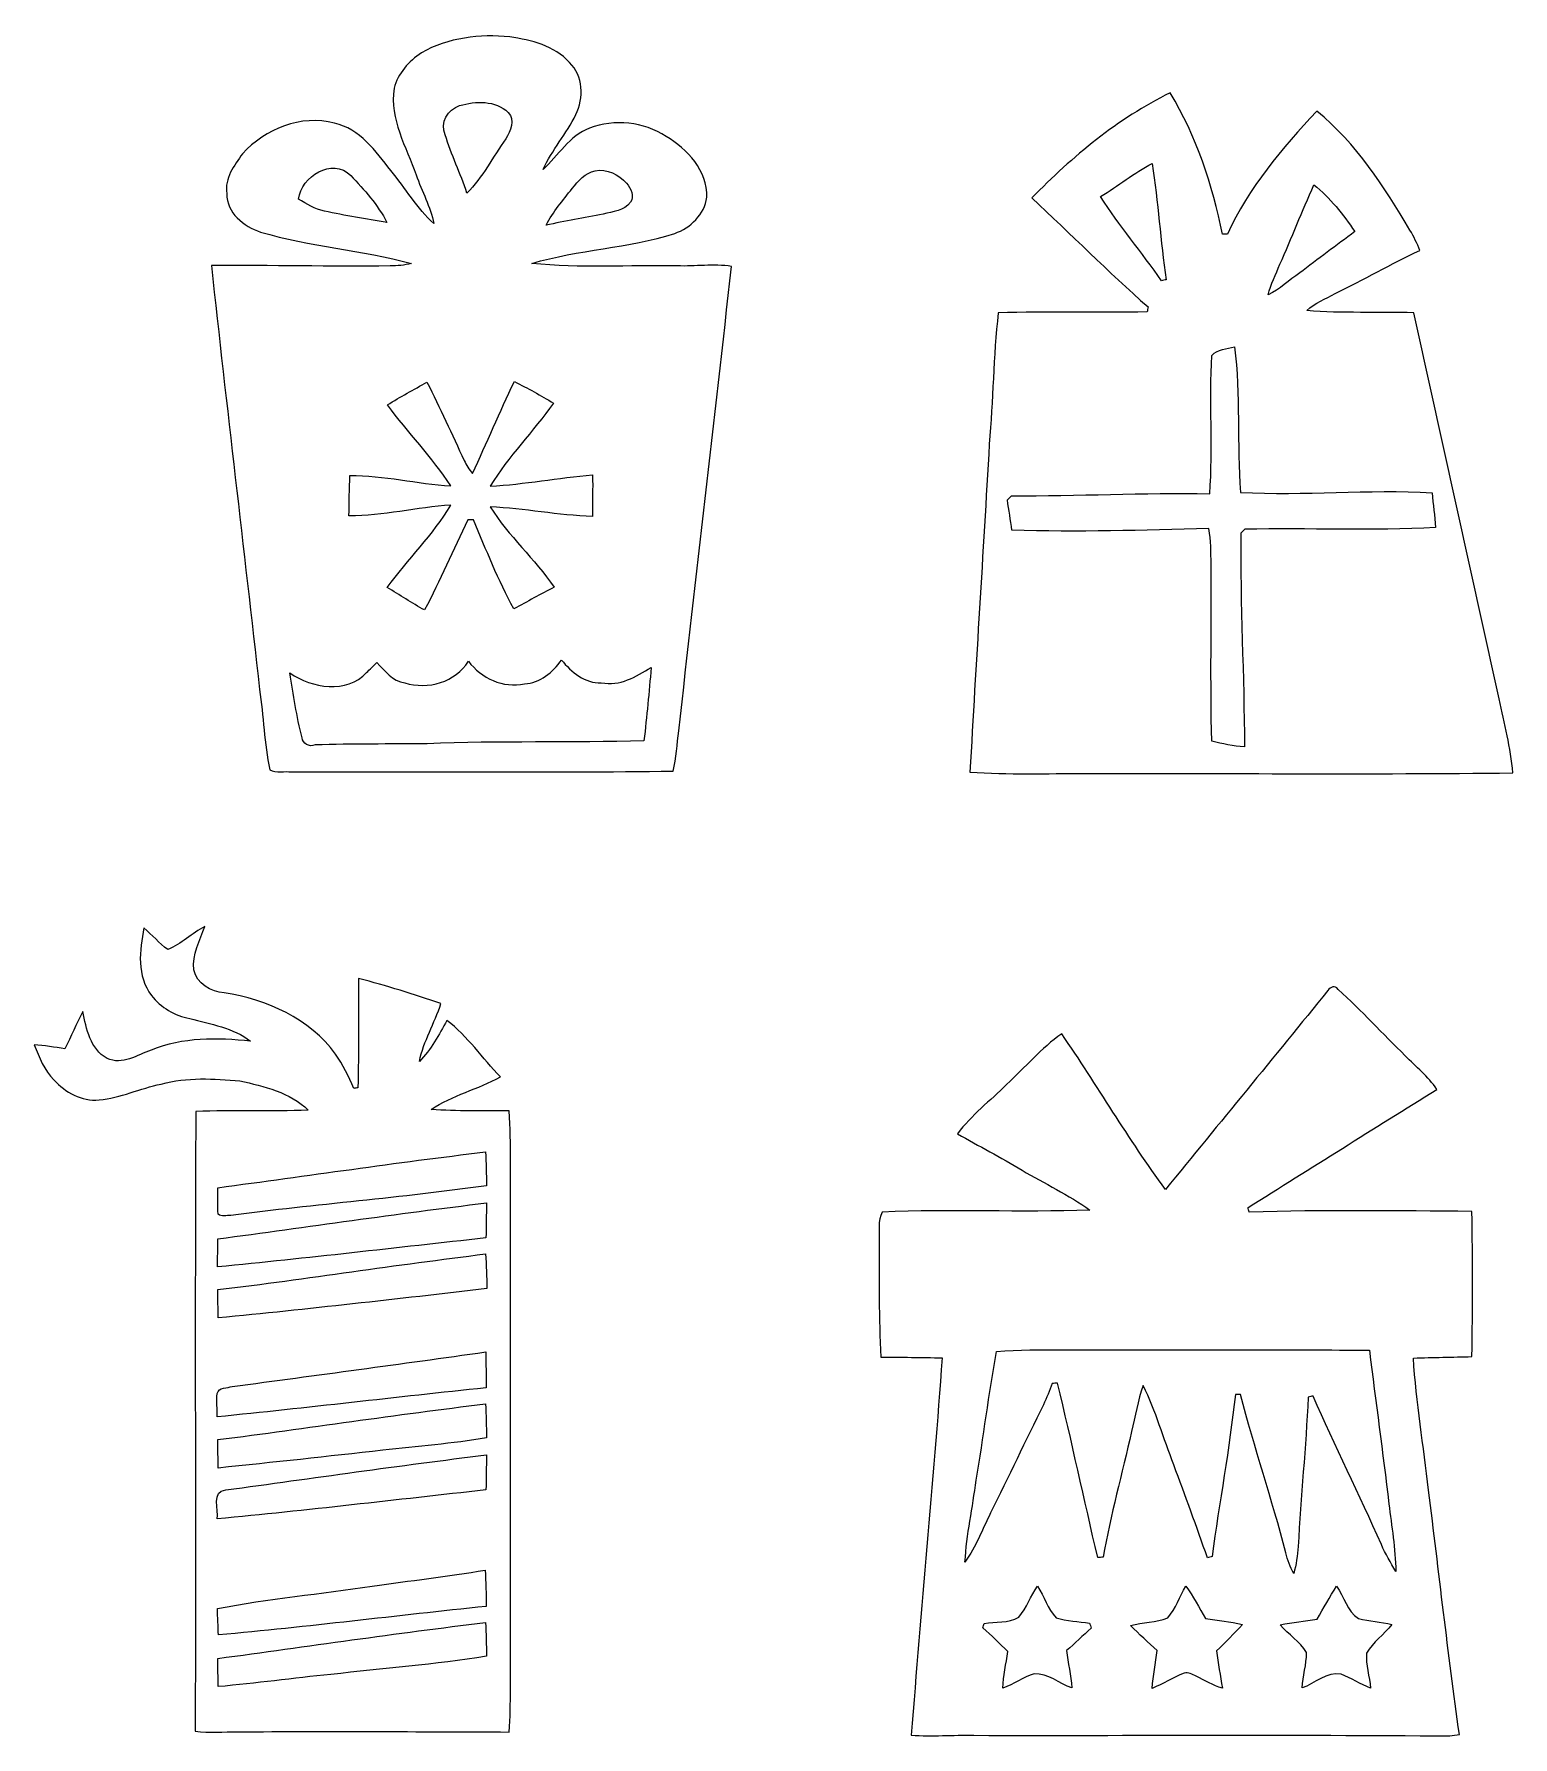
# Model space of a CAD drawing. Header units: centimetres. Extents: x -14.1 to 14.1, y -16.2 to 16.2.
import ezdxf

# ---------------------------------------------------------------- set-up
doc = ezdxf.new("R2010")
doc.units = ezdxf.units.CM
doc.header["$MEASUREMENT"] = 0
doc.layers.add('Layer 1', color=7, linetype='Continuous')

msp = doc.modelspace()

# ---------------------------------------------------------------- linework, layer by layer
at = {"layer": 'Layer 1', "color": 251, "lineweight": 9}
for points, knots in [([(-6.70031, 15.86042), (-6.19514, 16.15252), (-5.58942, 16.21849), (-5.01685, 16.16663), (-5.01685, 16.16663), (-4.60974, 16.09925), (-4.1716, 16.00117), (-3.88584, 15.67732), (-3.88584, 15.67732), (-3.61667, 15.42862), (-3.60927, 15.00034), (-3.76096, 14.68637), (-3.76096, 14.68637), (-3.94123, 14.32089), (-4.21499, 14.0101), (-4.38608, 13.63933), (-4.38608, 13.63933), (-4.09716, 13.9085), (-3.88373, 14.27856), (-3.50167, 14.42849), (-3.50167, 14.42849), (-3.02577, 14.60559), (-2.47015, 14.54808), (-2.04434, 14.2708), (-2.04434, 14.2708), (-1.63935, 14.03338), (-1.25059, 13.61146), (-1.26964, 13.11087), (-1.26964, 13.11087), (-1.30915, 12.78455), (-1.58009, 12.52843), (-1.87995, 12.42224), (-1.87995, 12.42224), (-2.76542, 12.14108), (-3.71263, 12.11815), (-4.59988, 11.85039), (-4.59988, 11.85039), (-3.68088, 11.75549), (-2.75378, 11.82146), (-1.83127, 11.80559), (-1.83127, 11.80559), (-1.48872, 11.78866), (-1.14123, 11.84898), (-0.80045, 11.7943), (-0.80045, 11.7943), (-1.12112, 8.84649), (-1.47461, 5.90185), (-1.80269, 2.95439), (-1.80269, 2.95439), (-1.83303, 2.69757), (-1.85349, 2.43793), (-1.90888, 2.18463), (-1.90888, 2.18463), (-4.32893, 2.15676), (-6.7497, 2.18428), (-9.16976, 2.16982), (-9.16976, 2.16982), (-9.30628, 2.19204), (-9.4608, 2.14512), (-9.58921, 2.20862), (-9.58921, 2.20862), (-9.69399, 2.71345), (-9.70669, 3.23238), (-9.78289, 3.74179), (-9.78289, 3.74179), (-10.08275, 6.43208), (-10.4066, 9.11954), (-10.69905, 11.81017), (-10.69905, 11.81017), (-9.56628, 11.81935), (-8.4321, 11.78866), (-7.29863, 11.80488), (-7.29863, 11.80488), (-7.16104, 11.80277), (-7.02311, 11.81688), (-6.8894, 11.85039), (-6.8894, 11.85039), (-7.83344, 12.11286), (-8.82439, 12.1693), (-9.76419, 12.44941), (-9.76419, 12.44941), (-10.0824, 12.55171), (-10.41153, 12.81912), (-10.40482, 13.18072), (-10.40482, 13.18072), (-10.45245, 13.46964), (-10.26513, 13.72047), (-10.10603, 13.93954), (-10.10603, 13.93954), (-9.67564, 14.40944), (-8.99125, 14.69307), (-8.35731, 14.52092), (-8.35731, 14.52092), (-7.87013, 14.4165), (-7.57485, 13.98364), (-7.2831, 13.61887), (-7.2831, 13.61887), (-7.00547, 13.2862), (-6.78569, 12.90132), (-6.46254, 12.60886), (-6.46254, 12.60886), (-6.52851, 12.93271), (-6.6922, 13.22622), (-6.8005, 13.53702), (-6.8005, 13.53702), (-6.99241, 14.07113), (-7.30533, 14.59606), (-7.22278, 15.18661), (-7.22278, 15.18661), (-7.15011, 15.46813), (-6.93985, 15.70484), (-6.70031, 15.86042), (-6.70031, 15.86042), (-6.70031, 15.86042), (-6.70031, 15.86042), (-6.70031, 15.86042)], [0, 0, 0, 0, 0.03333333, 0.03333333, 0.03333333, 0.03333333, 0.06666667, 0.06666667, 0.06666667, 0.06666667, 0.1, 0.1, 0.1, 0.1, 0.13333333, 0.13333333, 0.13333333, 0.13333333, 0.16666667, 0.16666667, 0.16666667, 0.16666667, 0.2, 0.2, 0.2, 0.2, 0.23333333, 0.23333333, 0.23333333, 0.23333333, 0.26666667, 0.26666667, 0.26666667, 0.26666667, 0.3, 0.3, 0.3, 0.3, 0.33333333, 0.33333333, 0.33333333, 0.33333333, 0.36666667, 0.36666667, 0.36666667, 0.36666667, 0.4, 0.4, 0.4, 0.4, 0.43333333, 0.43333333, 0.43333333, 0.43333333, 0.46666667, 0.46666667, 0.46666667, 0.46666667, 0.5, 0.5, 0.5, 0.5, 0.53333333, 0.53333333, 0.53333333, 0.53333333, 0.56666667, 0.56666667, 0.56666667, 0.56666667, 0.6, 0.6, 0.6, 0.6, 0.63333333, 0.63333333, 0.63333333, 0.63333333, 0.66666667, 0.66666667, 0.66666667, 0.66666667, 0.7, 0.7, 0.7, 0.7, 0.73333333, 0.73333333, 0.73333333, 0.73333333, 0.76666667, 0.76666667, 0.76666667, 0.76666667, 0.8, 0.8, 0.8, 0.8, 0.83333333, 0.83333333, 0.83333333, 0.83333333, 0.86666667, 0.86666667, 0.86666667, 0.86666667, 0.9, 0.9, 0.9, 0.9, 0.93333333, 0.93333333, 0.93333333, 0.93333333, 1, 1, 1, 1]), ([(-5.97359, 14.85606), (-6.19972, 14.78762), (-6.35353, 14.52939), (-6.247, 14.29867), (-6.247, 14.29867), (-6.13552, 13.91979), (-5.9556, 13.56454), (-5.83566, 13.18777), (-5.83566, 13.18777), (-5.53474, 13.48975), (-5.34106, 13.87957), (-5.09587, 14.22529), (-5.09587, 14.22529), (-5.00274, 14.36499), (-4.91349, 14.58548), (-5.04789, 14.72588), (-5.04789, 14.72588), (-5.29591, 14.95907), (-5.66809, 14.94707), (-5.97359, 14.85606), (-5.97359, 14.85606), (-5.97359, 14.85606), (-5.97359, 14.85606), (-5.97359, 14.85606)], [0, 0, 0, 0, 0.14285714, 0.14285714, 0.14285714, 0.14285714, 0.28571429, 0.28571429, 0.28571429, 0.28571429, 0.42857143, 0.42857143, 0.42857143, 0.42857143, 0.57142857, 0.57142857, 0.57142857, 0.57142857, 0.71428571, 0.71428571, 0.71428571, 0.71428571, 1, 1, 1, 1]), ([(4.91667, 13.09958), (5.69137, 13.88733), (6.55109, 14.61229), (7.55051, 15.09842), (7.55051, 15.09842), (8.04932, 14.27539), (8.35625, 13.34582), (8.54675, 12.40602), (8.54675, 12.40602), (8.57003, 12.40637), (8.61731, 12.40637), (8.64058, 12.40672), (8.64058, 12.40672), (9.0424, 13.29325), (9.67881, 14.04679), (10.33992, 14.75128), (10.33992, 14.75128), (11.08922, 14.13569), (11.62756, 13.3123), (12.11404, 12.48398), (12.11404, 12.48398), (12.18636, 12.36157), (12.25198, 12.23457), (12.2996, 12.10051), (12.2996, 12.10051), (11.75668, 11.83981), (11.23068, 11.54489), (10.69129, 11.27713), (10.69129, 11.27713), (10.50573, 11.17906), (10.30711, 11.09615), (10.14977, 10.95363), (10.14977, 10.95363), (10.82852, 10.89824), (11.51008, 10.93388), (12.19024, 10.91236), (12.19024, 10.91236), (12.7307, 8.46195), (13.26551, 6.01051), (13.80984, 3.56117), (13.80984, 3.56117), (13.91003, 3.09374), (14.03103, 2.62878), (14.07372, 2.15112), (14.07372, 2.15112), (11.35945, 2.12078), (8.64447, 2.14653), (5.92985, 2.13842), (5.92985, 2.13842), (5.1996, 2.1423), (4.46829, 2.11866), (3.7391, 2.16453), (3.7391, 2.16453), (3.85481, 4.24768), (3.98851, 6.32977), (4.10669, 8.41291), (4.10669, 8.41291), (4.17971, 9.24442), (4.18289, 10.08121), (4.27849, 10.91094), (4.27849, 10.91094), (5.22288, 10.93952), (6.16797, 10.90671), (7.11236, 10.93035), (7.11236, 10.93035), (7.11659, 10.95328), (7.12506, 10.99949), (7.12929, 11.02242), (7.12929, 11.02242), (6.37152, 11.69341), (5.65574, 12.40919), (4.91667, 13.09958), (4.91667, 13.09958), (4.91667, 13.09958), (4.91667, 13.09958), (4.91667, 13.09958)], [0, 0, 0, 0, 0.05, 0.05, 0.05, 0.05, 0.1, 0.1, 0.1, 0.1, 0.15, 0.15, 0.15, 0.15, 0.2, 0.2, 0.2, 0.2, 0.25, 0.25, 0.25, 0.25, 0.3, 0.3, 0.3, 0.3, 0.35, 0.35, 0.35, 0.35, 0.4, 0.4, 0.4, 0.4, 0.45, 0.45, 0.45, 0.45, 0.5, 0.5, 0.5, 0.5, 0.55, 0.55, 0.55, 0.55, 0.6, 0.6, 0.6, 0.6, 0.65, 0.65, 0.65, 0.65, 0.7, 0.7, 0.7, 0.7, 0.75, 0.75, 0.75, 0.75, 0.8, 0.8, 0.8, 0.8, 0.85, 0.85, 0.85, 0.85, 0.9, 0.9, 0.9, 0.9, 1, 1, 1, 1]), ([(-9.03923, 13.07524), (-8.88436, 12.98246), (-8.72843, 12.88121), (-8.54781, 12.84699), (-8.54781, 12.84699), (-8.1527, 12.76585), (-7.75583, 12.69177), (-7.35648, 12.63285), (-7.35648, 12.63285), (-7.53181, 12.96658), (-7.79181, 13.25304), (-8.0451, 13.52856), (-8.0451, 13.52856), (-8.39894, 13.86687), (-8.9902, 13.51691), (-9.03923, 13.07524), (-9.03923, 13.07524), (-9.03923, 13.07524), (-9.03923, 13.07524), (-9.03923, 13.07524)], [0, 0, 0, 0, 0.16666667, 0.16666667, 0.16666667, 0.16666667, 0.33333333, 0.33333333, 0.33333333, 0.33333333, 0.5, 0.5, 0.5, 0.5, 0.66666667, 0.66666667, 0.66666667, 0.66666667, 1, 1, 1, 1]), ([(-3.39513, 13.61499), (-3.58563, 13.57759), (-3.71827, 13.42131), (-3.83363, 13.27738), (-3.83363, 13.27738), (-4.00685, 13.05195), (-4.19594, 12.83499), (-4.32893, 12.58205), (-4.32893, 12.58205), (-3.96663, 12.65084), (-3.60539, 12.72669), (-3.24167, 12.79054), (-3.24167, 12.79054), (-3.06634, 12.84134), (-2.83421, 12.8424), (-2.72379, 13.01491), (-2.72379, 13.01491), (-2.63772, 13.13239), (-2.71815, 13.28196), (-2.79576, 13.38039), (-2.79576, 13.38039), (-2.94851, 13.53879), (-3.16688, 13.66367), (-3.39513, 13.61499), (-3.39513, 13.61499), (-3.39513, 13.61499), (-3.39513, 13.61499), (-3.39513, 13.61499)], [0, 0, 0, 0, 0.125, 0.125, 0.125, 0.125, 0.25, 0.25, 0.25, 0.25, 0.375, 0.375, 0.375, 0.375, 0.5, 0.5, 0.5, 0.5, 0.625, 0.625, 0.625, 0.625, 0.75, 0.75, 0.75, 0.75, 1, 1, 1, 1]), ([(6.22512, 13.12462), (6.57684, 12.56618), (7.01393, 12.067), (7.38364, 11.52054), (7.38364, 11.52054), (7.40551, 11.52619), (7.44961, 11.53712), (7.47148, 11.54242), (7.47148, 11.54242), (7.3713, 12.27831), (7.31697, 13.0195), (7.20866, 13.75433), (7.20866, 13.75433), (6.86153, 13.57653), (6.55638, 13.32818), (6.22512, 13.12462), (6.22512, 13.12462), (6.22512, 13.12462), (6.22512, 13.12462), (6.22512, 13.12462)], [0, 0, 0, 0, 0.16666667, 0.16666667, 0.16666667, 0.16666667, 0.33333333, 0.33333333, 0.33333333, 0.33333333, 0.5, 0.5, 0.5, 0.5, 0.66666667, 0.66666667, 0.66666667, 0.66666667, 1, 1, 1, 1]), ([(10.28489, 13.34758), (10.06158, 12.84664), (9.86226, 12.33546), (9.63966, 11.83452), (9.63966, 11.83452), (9.55711, 11.64366), (9.46821, 11.45422), (9.41423, 11.25279), (9.41423, 11.25279), (9.63612, 11.35791), (9.81393, 11.53254), (10.01536, 11.66977), (10.01536, 11.66977), (10.36179, 11.93647), (10.71351, 12.19576), (11.06417, 12.45646), (11.06417, 12.45646), (10.84369, 12.78455), (10.59533, 13.10028), (10.28489, 13.34758), (10.28489, 13.34758), (10.28489, 13.34758), (10.28489, 13.34758), (10.28489, 13.34758)], [0, 0, 0, 0, 0.14285714, 0.14285714, 0.14285714, 0.14285714, 0.28571429, 0.28571429, 0.28571429, 0.28571429, 0.42857143, 0.42857143, 0.42857143, 0.42857143, 0.57142857, 0.57142857, 0.57142857, 0.57142857, 0.71428571, 0.71428571, 0.71428571, 0.71428571, 1, 1, 1, 1]), ([(8.34143, 10.10097), (8.29099, 9.22502), (8.3693, 8.34272), (8.30263, 7.46572), (8.30263, 7.46572), (7.04356, 7.48724), (5.78626, 7.42515), (4.52755, 7.42479), (4.52755, 7.42479), (4.5018, 7.4001), (4.47605, 7.37505), (4.451, 7.34965), (4.451, 7.34965), (4.48169, 7.15739), (4.50956, 6.96442), (4.53743, 6.77145), (4.53743, 6.77145), (5.78732, 6.73264), (7.03721, 6.77427), (8.28674, 6.80214), (8.28674, 6.80214), (8.32591, 6.57883), (8.32414, 6.35094), (8.33155, 6.12446), (8.33155, 6.12446), (8.33473, 5.00086), (8.31391, 3.87691), (8.34037, 2.75331), (8.34037, 2.75331), (8.54605, 2.70851), (8.75277, 2.663), (8.96303, 2.64642), (8.96303, 2.64642), (8.96126, 4.0032), (8.87871, 5.35858), (8.89706, 6.71501), (8.89706, 6.71501), (8.9214, 6.74041), (8.94574, 6.76581), (8.97079, 6.79121), (8.97079, 6.79121), (10.18117, 6.81414), (11.39296, 6.76016), (12.60228, 6.82225), (12.60228, 6.82225), (12.58253, 7.04274), (12.55889, 7.26287), (12.53385, 7.483), (12.53385, 7.483), (11.31888, 7.56132), (10.10215, 7.42374), (8.88823, 7.49288), (8.88823, 7.49288), (8.81768, 8.41575), (8.89388, 9.34673), (8.77218, 10.26677), (8.77218, 10.26677), (8.62754, 10.21879), (8.44867, 10.22126), (8.34143, 10.10097)], [0, 0, 0, 0, 0.0625, 0.0625, 0.0625, 0.0625, 0.125, 0.125, 0.125, 0.125, 0.1875, 0.1875, 0.1875, 0.1875, 0.25, 0.25, 0.25, 0.25, 0.3125, 0.3125, 0.3125, 0.3125, 0.375, 0.375, 0.375, 0.375, 0.4375, 0.4375, 0.4375, 0.4375, 0.5, 0.5, 0.5, 0.5, 0.5625, 0.5625, 0.5625, 0.5625, 0.625, 0.625, 0.625, 0.625, 0.6875, 0.6875, 0.6875, 0.6875, 0.75, 0.75, 0.75, 0.75, 0.8125, 0.8125, 0.8125, 0.8125, 0.875, 0.875, 0.875, 0.875, 1, 1, 1, 1]), ([(-7.34801, 9.15834), (-6.95573, 8.63659), (-6.5017, 8.16104), (-6.14151, 7.61635), (-6.14151, 7.61635), (-6.78463, 7.65692), (-7.41716, 7.81779), (-8.06345, 7.81214), (-8.06345, 7.81214), (-8.07121, 7.55744), (-8.07684, 7.30273), (-8.08038, 7.04767), (-8.08038, 7.04767), (-7.42951, 7.04521), (-6.78816, 7.20501), (-6.1394, 7.25123), (-6.1394, 7.25123), (-6.47983, 6.68361), (-6.96137, 6.21582), (-7.35013, 5.68172), (-7.35013, 5.68172), (-7.11201, 5.54131), (-6.88517, 5.38186), (-6.63999, 5.2538), (-6.63999, 5.2538), (-6.34577, 5.81578), (-6.09107, 6.39786), (-5.81731, 6.97006), (-5.81731, 6.97006), (-5.7905, 6.97042), (-5.73653, 6.97112), (-5.70971, 6.97147), (-5.70971, 6.97147), (-5.46912, 6.39927), (-5.24192, 5.81719), (-4.94171, 5.2732), (-4.94171, 5.2732), (-4.68772, 5.41431), (-4.43265, 5.55401), (-4.17336, 5.68525), (-4.17336, 5.68525), (-4.54414, 6.22323), (-5.04084, 6.66456), (-5.39257, 7.2156), (-5.39257, 7.2156), (-4.74027, 7.18949), (-4.09786, 7.05191), (-3.44452, 7.03639), (-3.44452, 7.03639), (-3.44593, 7.29885), (-3.43817, 7.56132), (-3.44381, 7.82379), (-3.44381, 7.82379), (-4.0954, 7.77334), (-4.73886, 7.64387), (-5.39257, 7.61212), (-5.39257, 7.61212), (-5.04295, 8.1748), (-4.57305, 8.65281), (-4.18782, 9.19115), (-4.18782, 9.19115), (-4.42947, 9.33932), (-4.67783, 9.47584), (-4.93183, 9.60107), (-4.93183, 9.60107), (-5.21194, 9.02463), (-5.45642, 8.43162), (-5.73159, 7.85307), (-5.73159, 7.85307), (-5.79332, 7.92856), (-5.84836, 8.00934), (-5.88681, 8.09895), (-5.88681, 8.09895), (-6.12, 8.59813), (-6.34401, 9.1019), (-6.59554, 9.59225), (-6.59554, 9.59225), (-6.84707, 9.44903), (-7.10248, 9.3118), (-7.34801, 9.15834), (-7.34801, 9.15834), (-7.34801, 9.15834), (-7.34801, 9.15834), (-7.34801, 9.15834)], [0, 0, 0, 0, 0.04545455, 0.04545455, 0.04545455, 0.04545455, 0.09090909, 0.09090909, 0.09090909, 0.09090909, 0.13636364, 0.13636364, 0.13636364, 0.13636364, 0.18181818, 0.18181818, 0.18181818, 0.18181818, 0.22727273, 0.22727273, 0.22727273, 0.22727273, 0.27272727, 0.27272727, 0.27272727, 0.27272727, 0.31818182, 0.31818182, 0.31818182, 0.31818182, 0.36363636, 0.36363636, 0.36363636, 0.36363636, 0.40909091, 0.40909091, 0.40909091, 0.40909091, 0.45454545, 0.45454545, 0.45454545, 0.45454545, 0.5, 0.5, 0.5, 0.5, 0.54545455, 0.54545455, 0.54545455, 0.54545455, 0.59090909, 0.59090909, 0.59090909, 0.59090909, 0.63636364, 0.63636364, 0.63636364, 0.63636364, 0.68181818, 0.68181818, 0.68181818, 0.68181818, 0.72727273, 0.72727273, 0.72727273, 0.72727273, 0.77272727, 0.77272727, 0.77272727, 0.77272727, 0.81818182, 0.81818182, 0.81818182, 0.81818182, 0.86363636, 0.86363636, 0.86363636, 0.86363636, 0.90909091, 0.90909091, 0.90909091, 0.90909091, 1, 1, 1, 1]), ([(-7.01852, 3.86597), (-7.25382, 3.89596), (-7.39317, 4.09845), (-7.54804, 4.25262), (-7.54804, 4.25262), (-7.59672, 4.20499), (-7.69444, 4.11045), (-7.74348, 4.06318), (-7.74348, 4.06318), (-8.1266, 3.65289), (-8.77994, 3.76578), (-9.2061, 4.054), (-9.2061, 4.054), (-9.14401, 3.6409), (-9.07557, 3.22744), (-8.97326, 2.8221), (-8.97326, 2.8221), (-8.95315, 2.71521), (-8.84309, 2.63231), (-8.72632, 2.68558), (-8.72632, 2.68558), (-8.01547, 2.70816), (-7.30462, 2.69863), (-6.59342, 2.70569), (-6.59342, 2.70569), (-5.21829, 2.76601), (-3.84069, 2.71874), (-2.46485, 2.7646), (-2.46485, 2.7646), (-2.413, 3.2285), (-2.36678, 3.69276), (-2.32939, 4.15807), (-2.32939, 4.15807), (-2.61584, 3.98415), (-2.92311, 3.79647), (-3.27695, 3.86809), (-3.27695, 3.86809), (-3.59304, 3.85151), (-3.84598, 4.07411), (-4.03649, 4.3013), (-4.03649, 4.3013), (-4.19594, 4.06353), (-4.445, 3.8695), (-4.73781, 3.84551), (-4.73781, 3.84551), (-5.14526, 3.7619), (-5.56225, 3.9517), (-5.80532, 4.27802), (-5.80532, 4.27802), (-6.05438, 3.87726), (-6.57367, 3.73156), (-7.01852, 3.86597)], [0, 0, 0, 0, 0.07142857, 0.07142857, 0.07142857, 0.07142857, 0.14285714, 0.14285714, 0.14285714, 0.14285714, 0.21428571, 0.21428571, 0.21428571, 0.21428571, 0.28571429, 0.28571429, 0.28571429, 0.28571429, 0.35714286, 0.35714286, 0.35714286, 0.35714286, 0.42857143, 0.42857143, 0.42857143, 0.42857143, 0.5, 0.5, 0.5, 0.5, 0.57142857, 0.57142857, 0.57142857, 0.57142857, 0.64285714, 0.64285714, 0.64285714, 0.64285714, 0.71428571, 0.71428571, 0.71428571, 0.71428571, 0.78571429, 0.78571429, 0.78571429, 0.78571429, 0.85714286, 0.85714286, 0.85714286, 0.85714286, 1, 1, 1, 1]), ([(-11.52878, -1.21085), (-11.27231, -1.10431), (-11.067, -0.90358), (-10.82499, -0.76988), (-10.82499, -0.76988), (-10.91813, -1.0387), (-11.06241, -1.30328), (-11.03525, -1.5975), (-11.03525, -1.5975), (-10.97386, -1.86208), (-10.70681, -2.01272), (-10.45245, -2.03565), (-10.45245, -2.03565), (-9.64566, -2.16406), (-8.82686, -2.52389), (-8.33509, -3.20123), (-8.33509, -3.20123), (-8.19644, -3.40513), (-8.08109, -3.62526), (-7.99007, -3.85492), (-7.99007, -3.85492), (-7.97067, -3.8521), (-7.93116, -3.84646), (-7.9114, -3.84328), (-7.9114, -3.84328), (-7.89023, -3.15043), (-7.90223, -2.45722), (-7.89694, -1.76401), (-7.89694, -1.76401), (-7.36742, -1.89806), (-6.84636, -2.06316), (-6.32955, -2.23991), (-6.32955, -2.23991), (-6.4509, -2.61279), (-6.66045, -2.95428), (-6.73947, -3.34128), (-6.73947, -3.34128), (-6.51405, -3.11903), (-6.36659, -2.83539), (-6.2163, -2.56058), (-6.2163, -2.56058), (-5.82366, -2.86291), (-5.53897, -3.28025), (-5.19748, -3.6362), (-5.19748, -3.6362), (-5.62399, -3.8715), (-6.11223, -3.97981), (-6.51546, -4.2578), (-6.51546, -4.2578), (-6.02192, -4.28849), (-5.52733, -4.28391), (-5.03309, -4.28391), (-5.03309, -4.28391), (-5.01226, -4.60034), (-5.0045, -4.91749), (-5.0045, -5.23499), (-5.0045, -5.23499), (-5.00768, -8.58639), (-5.00662, -11.93778), (-5.00521, -15.28917), (-5.00521, -15.28917), (-5.00697, -15.56186), (-5.0112, -15.83562), (-5.03202, -16.10832), (-5.03202, -16.10832), (-6.75147, -16.10161), (-8.47232, -16.09385), (-10.19211, -16.10443), (-10.19211, -16.10443), (-10.46304, -16.09667), (-10.7375, -16.1376), (-11.00632, -16.08927), (-11.00632, -16.08927), (-10.99468, -12.15756), (-11.01585, -8.22549), (-10.99574, -4.29378), (-10.99574, -4.29378), (-10.28242, -4.26803), (-9.56839, -4.30048), (-8.85543, -4.26838), (-8.85543, -4.26838), (-9.20186, -3.93183), (-9.69751, -3.81259), (-10.15471, -3.7124), (-10.15471, -3.7124), (-10.65248, -3.66513), (-11.16472, -3.64114), (-11.65296, -3.77202), (-11.65296, -3.77202), (-12.05336, -3.84998), (-12.42731, -4.04189), (-12.83759, -4.07118), (-12.83759, -4.07118), (-13.16673, -4.1121), (-13.47929, -3.92618), (-13.69519, -3.69335), (-13.69519, -3.69335), (-13.88569, -3.51308), (-13.97177, -3.25943), (-14.07372, -3.02554), (-14.07372, -3.02554), (-13.87687, -3.03824), (-13.68249, -3.07034), (-13.48776, -3.10033), (-13.48776, -3.10033), (-13.36817, -2.8675), (-13.27151, -2.62373), (-13.14662, -2.39372), (-13.14662, -2.39372), (-13.07713, -2.71651), (-13.0041, -3.1088), (-12.68554, -3.28378), (-12.68554, -3.28378), (-12.3938, -3.41748), (-12.11016, -3.21957), (-11.84346, -3.12608), (-11.84346, -3.12608), (-11.24409, -2.87949), (-10.58475, -2.88972), (-9.95151, -2.95746), (-9.95151, -2.95746), (-10.28277, -2.69887), (-10.71493, -2.63043), (-11.11039, -2.52178), (-11.11039, -2.52178), (-11.3979, -2.47521), (-11.66037, -2.31364), (-11.83923, -2.08504), (-11.83923, -2.08504), (-12.12004, -1.71991), (-12.0703, -1.22461), (-11.9821, -0.80057), (-11.9821, -0.80057), (-11.82759, -0.93322), (-11.69177, -1.08809), (-11.52878, -1.21085), (-11.52878, -1.21085), (-11.52878, -1.21085), (-11.52878, -1.21085), (-11.52878, -1.21085)], [0, 0, 0, 0, 0.02777778, 0.02777778, 0.02777778, 0.02777778, 0.05555556, 0.05555556, 0.05555556, 0.05555556, 0.08333333, 0.08333333, 0.08333333, 0.08333333, 0.11111111, 0.11111111, 0.11111111, 0.11111111, 0.13888889, 0.13888889, 0.13888889, 0.13888889, 0.16666667, 0.16666667, 0.16666667, 0.16666667, 0.19444444, 0.19444444, 0.19444444, 0.19444444, 0.22222222, 0.22222222, 0.22222222, 0.22222222, 0.25, 0.25, 0.25, 0.25, 0.27777778, 0.27777778, 0.27777778, 0.27777778, 0.30555556, 0.30555556, 0.30555556, 0.30555556, 0.33333333, 0.33333333, 0.33333333, 0.33333333, 0.36111111, 0.36111111, 0.36111111, 0.36111111, 0.38888889, 0.38888889, 0.38888889, 0.38888889, 0.41666667, 0.41666667, 0.41666667, 0.41666667, 0.44444444, 0.44444444, 0.44444444, 0.44444444, 0.47222222, 0.47222222, 0.47222222, 0.47222222, 0.5, 0.5, 0.5, 0.5, 0.52777778, 0.52777778, 0.52777778, 0.52777778, 0.55555556, 0.55555556, 0.55555556, 0.55555556, 0.58333333, 0.58333333, 0.58333333, 0.58333333, 0.61111111, 0.61111111, 0.61111111, 0.61111111, 0.63888889, 0.63888889, 0.63888889, 0.63888889, 0.66666667, 0.66666667, 0.66666667, 0.66666667, 0.69444444, 0.69444444, 0.69444444, 0.69444444, 0.72222222, 0.72222222, 0.72222222, 0.72222222, 0.75, 0.75, 0.75, 0.75, 0.77777778, 0.77777778, 0.77777778, 0.77777778, 0.80555556, 0.80555556, 0.80555556, 0.80555556, 0.83333333, 0.83333333, 0.83333333, 0.83333333, 0.86111111, 0.86111111, 0.86111111, 0.86111111, 0.88888889, 0.88888889, 0.88888889, 0.88888889, 0.91666667, 0.91666667, 0.91666667, 0.91666667, 0.94444444, 0.94444444, 0.94444444, 0.94444444, 1, 1, 1, 1]), ([(10.553, -1.99014), (10.59674, -1.92417), (10.69164, -1.88184), (10.74773, -1.96968), (10.74773, -1.96968), (11.19188, -2.37079), (11.59193, -2.81881), (12.02479, -3.23227), (12.02479, -3.23227), (12.22411, -3.44499), (12.4647, -3.62526), (12.62416, -3.87327), (12.62416, -3.87327), (11.42401, -4.61798), (10.23161, -5.37469), (9.03217, -6.12047), (9.03217, -6.12047), (9.03746, -6.1427), (9.0484, -6.18679), (9.05368, -6.20867), (9.05368, -6.20867), (10.46551, -6.16845), (11.87909, -6.1875), (13.29161, -6.19597), (13.29161, -6.19597), (13.31101, -7.11742), (13.30784, -8.03958), (13.29443, -8.96139), (13.29443, -8.96139), (12.92296, -8.97233), (12.55184, -8.97621), (12.18071, -8.98785), (12.18071, -8.98785), (12.22763, -9.83099), (12.37368, -10.6646), (12.46823, -11.50315), (12.46823, -11.50315), (12.66296, -13.05361), (12.83618, -14.6076), (13.05455, -16.15488), (13.05455, -16.15488), (12.99457, -16.16547), (12.9346, -16.17711), (12.87463, -16.18275), (12.87463, -16.18275), (9.8545, -16.1577), (6.83366, -16.17675), (3.81318, -16.17145), (3.81318, -16.17145), (3.4163, -16.15947), (3.01872, -16.20214), (2.62326, -16.16652), (2.62326, -16.16652), (2.80494, -13.77222), (3.03636, -11.38145), (3.21028, -8.98679), (3.21028, -8.98679), (2.82011, -8.9748), (2.43029, -8.97338), (2.04082, -8.97197), (2.04082, -8.97197), (2.00343, -8.23255), (2.01436, -7.49172), (2.00907, -6.75159), (2.00907, -6.75159), (2.02601, -6.57238), (1.9745, -6.37235), (2.0701, -6.20902), (2.0701, -6.20902), (3.38526, -6.14481), (4.70465, -6.2256), (6.02121, -6.17021), (6.02121, -6.17021), (5.61481, -5.87776), (5.15797, -5.66892), (4.7304, -5.41139), (4.7304, -5.41139), (4.32682, -5.16867), (3.90984, -4.94889), (3.49921, -4.71852), (3.49921, -4.71852), (3.76732, -4.36363), (4.12503, -4.09128), (4.4376, -3.77802), (4.4376, -3.77802), (4.78261, -3.45276), (5.09905, -3.09186), (5.48499, -2.81282), (5.48499, -2.81282), (6.1595, -3.79072), (6.75429, -4.8233), (7.4609, -5.77828), (7.4609, -5.77828), (8.49242, -4.51638), (9.52677, -3.25626), (10.553, -1.99014), (10.553, -1.99014), (10.553, -1.99014), (10.553, -1.99014), (10.553, -1.99014)], [0, 0, 0, 0, 0.03846154, 0.03846154, 0.03846154, 0.03846154, 0.07692308, 0.07692308, 0.07692308, 0.07692308, 0.11538462, 0.11538462, 0.11538462, 0.11538462, 0.15384615, 0.15384615, 0.15384615, 0.15384615, 0.19230769, 0.19230769, 0.19230769, 0.19230769, 0.23076923, 0.23076923, 0.23076923, 0.23076923, 0.26923077, 0.26923077, 0.26923077, 0.26923077, 0.30769231, 0.30769231, 0.30769231, 0.30769231, 0.34615385, 0.34615385, 0.34615385, 0.34615385, 0.38461538, 0.38461538, 0.38461538, 0.38461538, 0.42307692, 0.42307692, 0.42307692, 0.42307692, 0.46153846, 0.46153846, 0.46153846, 0.46153846, 0.5, 0.5, 0.5, 0.5, 0.53846154, 0.53846154, 0.53846154, 0.53846154, 0.57692308, 0.57692308, 0.57692308, 0.57692308, 0.61538462, 0.61538462, 0.61538462, 0.61538462, 0.65384615, 0.65384615, 0.65384615, 0.65384615, 0.69230769, 0.69230769, 0.69230769, 0.69230769, 0.73076923, 0.73076923, 0.73076923, 0.73076923, 0.76923077, 0.76923077, 0.76923077, 0.76923077, 0.80769231, 0.80769231, 0.80769231, 0.80769231, 0.84615385, 0.84615385, 0.84615385, 0.84615385, 0.88461538, 0.88461538, 0.88461538, 0.88461538, 0.92307692, 0.92307692, 0.92307692, 0.92307692, 1, 1, 1, 1]), ([(-10.57558, -5.74476), (-10.58087, -5.91304), (-10.57981, -6.08025), (-10.5717, -6.24923), (-10.5717, -6.24923), (-10.50608, -6.30744), (-10.41048, -6.27287), (-10.33181, -6.27146), (-10.33181, -6.27146), (-8.71044, -6.06579), (-7.0792, -5.93456), (-5.46101, -5.70666), (-5.46101, -5.70666), (-5.4663, -5.49217), (-5.47159, -5.27733), (-5.47865, -5.06354), (-5.47865, -5.06354), (-7.18045, -5.2664), (-8.87625, -5.52004), (-10.57558, -5.74476), (-10.57558, -5.74476), (-10.57558, -5.74476), (-10.57558, -5.74476), (-10.57558, -5.74476)], [0, 0, 0, 0, 0.14285714, 0.14285714, 0.14285714, 0.14285714, 0.28571429, 0.28571429, 0.28571429, 0.28571429, 0.42857143, 0.42857143, 0.42857143, 0.42857143, 0.57142857, 0.57142857, 0.57142857, 0.57142857, 0.71428571, 0.71428571, 0.71428571, 0.71428571, 1, 1, 1, 1]), ([(-10.57875, -6.71914), (-10.57875, -6.85249), (-10.57946, -7.11954), (-10.57981, -7.25324), (-10.57981, -7.25324), (-8.8759, -7.08602), (-7.17445, -6.89094), (-5.473, -6.70044), (-5.473, -6.70044), (-5.46736, -6.47889), (-5.46559, -6.25664), (-5.46312, -6.0358), (-5.46312, -6.0358), (-7.17127, -6.23865), (-8.87306, -6.49442), (-10.57875, -6.71914), (-10.57875, -6.71914), (-10.57875, -6.71914), (-10.57875, -6.71914), (-10.57875, -6.71914)], [0, 0, 0, 0, 0.16666667, 0.16666667, 0.16666667, 0.16666667, 0.33333333, 0.33333333, 0.33333333, 0.33333333, 0.5, 0.5, 0.5, 0.5, 0.66666667, 0.66666667, 0.66666667, 0.66666667, 1, 1, 1, 1]), ([(-10.57381, -7.68645), (-10.57664, -7.86602), (-10.57205, -8.04487), (-10.56852, -8.22549), (-10.56852, -8.22549), (-8.86214, -8.05722), (-7.15751, -7.86566), (-5.4543, -7.66528), (-5.4543, -7.66528), (-5.45571, -7.4455), (-5.46947, -7.22537), (-5.479, -7.00665), (-5.479, -7.00665), (-7.17974, -7.21302), (-8.87306, -7.47902), (-10.57381, -7.68645), (-10.57381, -7.68645), (-10.57381, -7.68645), (-10.57381, -7.68645), (-10.57381, -7.68645)], [0, 0, 0, 0, 0.16666667, 0.16666667, 0.16666667, 0.16666667, 0.33333333, 0.33333333, 0.33333333, 0.33333333, 0.5, 0.5, 0.5, 0.5, 0.66666667, 0.66666667, 0.66666667, 0.66666667, 1, 1, 1, 1]), ([(-10.30429, -9.53113), (-10.38402, -9.55829), (-10.56852, -9.54099), (-10.58581, -9.66659), (-10.58581, -9.66659), (-10.6098, -9.81229), (-10.58228, -9.96046), (-10.58934, -10.10827), (-10.58934, -10.10827), (-8.88188, -9.93929), (-7.17798, -9.73397), (-5.47124, -9.55547), (-5.47124, -9.55547), (-5.46806, -9.32792), (-5.47194, -9.09968), (-5.47759, -8.87284), (-5.47759, -8.87284), (-7.08555, -9.09721), (-8.69457, -9.31734), (-10.30429, -9.53113), (-10.30429, -9.53113), (-10.30429, -9.53113), (-10.30429, -9.53113), (-10.30429, -9.53113)], [0, 0, 0, 0, 0.14285714, 0.14285714, 0.14285714, 0.14285714, 0.28571429, 0.28571429, 0.28571429, 0.28571429, 0.42857143, 0.42857143, 0.42857143, 0.42857143, 0.57142857, 0.57142857, 0.57142857, 0.57142857, 0.71428571, 0.71428571, 0.71428571, 0.71428571, 1, 1, 1, 1]), ([(4.24357, -8.86085), (4.09963, -9.67612), (3.99486, -10.49738), (3.85869, -11.31371), (3.85869, -11.31371), (3.78884, -11.83335), (3.6763, -12.34806), (3.64455, -12.87193), (3.64455, -12.87193), (3.85093, -12.58477), (3.97546, -12.25281), (4.13244, -11.93848), (4.13244, -11.93848), (4.47076, -11.25339), (4.79919, -10.563), (5.13715, -9.87719), (5.13715, -9.87719), (5.20101, -9.74667), (5.25428, -9.61121), (5.30437, -9.47468), (5.30437, -9.47468), (5.33012, -9.47221), (5.38163, -9.46727), (5.40738, -9.46516), (5.40738, -9.46516), (5.67338, -10.56935), (5.91221, -11.68025), (6.17079, -12.78621), (6.17079, -12.78621), (6.1969, -12.78515), (6.24876, -12.78268), (6.27486, -12.78127), (6.27486, -12.78127), (6.41562, -11.97517), (6.63822, -11.18707), (6.81391, -10.38838), (6.81391, -10.38838), (6.88446, -10.09592), (6.9335, -9.79712), (7.03721, -9.51419), (7.03721, -9.51419), (7.2771, -9.99856), (7.41998, -10.52173), (7.6193, -11.02267), (7.6193, -11.02267), (7.83767, -11.60969), (8.05145, -12.19813), (8.25853, -12.78938), (8.25853, -12.78938), (8.28076, -12.78338), (8.32556, -12.77139), (8.34778, -12.76539), (8.34778, -12.76539), (8.48784, -11.73599), (8.67798, -10.71328), (8.79087, -9.68035), (8.79087, -9.68035), (8.81557, -9.68035), (8.86496, -9.68105), (8.89, -9.68141), (8.89, -9.68141), (9.1493, -10.69388), (9.48937, -11.68378), (9.75183, -12.69554), (9.75183, -12.69554), (9.7843, -12.83313), (9.8291, -12.97), (9.90212, -13.09242), (9.90212, -13.09242), (9.94693, -12.92238), (9.97338, -12.74811), (9.98644, -12.57348), (9.98644, -12.57348), (10.04076, -11.62592), (10.12896, -10.68048), (10.17905, -9.73256), (10.17905, -9.73256), (10.20163, -9.72727), (10.24679, -9.71669), (10.26936, -9.7114), (10.26936, -9.7114), (10.68776, -10.66107), (11.14708, -11.59205), (11.57006, -12.53997), (11.57006, -12.53997), (11.64802, -12.71706), (11.74398, -12.88498), (11.84522, -13.05008), (11.84522, -13.05008), (11.83923, -12.61758), (11.76232, -12.19142), (11.71258, -11.76315), (11.71258, -11.76315), (11.59934, -10.78807), (11.4607, -9.81581), (11.34357, -8.84109), (11.34357, -8.84109), (9.82134, -8.82204), (8.29875, -8.83862), (6.77651, -8.83368), (6.77651, -8.83368), (5.93231, -8.8418), (5.08671, -8.80687), (4.24357, -8.86085), (4.24357, -8.86085), (4.24357, -8.86085), (4.24357, -8.86085), (4.24357, -8.86085)], [0, 0, 0, 0, 0.03571429, 0.03571429, 0.03571429, 0.03571429, 0.07142857, 0.07142857, 0.07142857, 0.07142857, 0.10714286, 0.10714286, 0.10714286, 0.10714286, 0.14285714, 0.14285714, 0.14285714, 0.14285714, 0.17857143, 0.17857143, 0.17857143, 0.17857143, 0.21428571, 0.21428571, 0.21428571, 0.21428571, 0.25, 0.25, 0.25, 0.25, 0.28571429, 0.28571429, 0.28571429, 0.28571429, 0.32142857, 0.32142857, 0.32142857, 0.32142857, 0.35714286, 0.35714286, 0.35714286, 0.35714286, 0.39285714, 0.39285714, 0.39285714, 0.39285714, 0.42857143, 0.42857143, 0.42857143, 0.42857143, 0.46428571, 0.46428571, 0.46428571, 0.46428571, 0.5, 0.5, 0.5, 0.5, 0.53571429, 0.53571429, 0.53571429, 0.53571429, 0.57142857, 0.57142857, 0.57142857, 0.57142857, 0.60714286, 0.60714286, 0.60714286, 0.60714286, 0.64285714, 0.64285714, 0.64285714, 0.64285714, 0.67857143, 0.67857143, 0.67857143, 0.67857143, 0.71428571, 0.71428571, 0.71428571, 0.71428571, 0.75, 0.75, 0.75, 0.75, 0.78571429, 0.78571429, 0.78571429, 0.78571429, 0.82142857, 0.82142857, 0.82142857, 0.82142857, 0.85714286, 0.85714286, 0.85714286, 0.85714286, 0.89285714, 0.89285714, 0.89285714, 0.89285714, 0.92857143, 0.92857143, 0.92857143, 0.92857143, 1, 1, 1, 1]), ([(-10.57381, -10.54183), (-10.57664, -10.72175), (-10.5717, -10.90096), (-10.56852, -11.08194), (-10.56852, -11.08194), (-9.52465, -10.97469), (-8.48114, -10.86286), (-7.43868, -10.74362), (-7.43868, -10.74362), (-6.77934, -10.66707), (-6.11541, -10.61945), (-5.46065, -10.50691), (-5.46065, -10.50691), (-5.4663, -10.29101), (-5.47159, -10.07581), (-5.47865, -9.86133), (-5.47865, -9.86133), (-7.18009, -10.06417), (-8.87413, -10.32487), (-10.57381, -10.54183), (-10.57381, -10.54183), (-10.57381, -10.54183), (-10.57381, -10.54183), (-10.57381, -10.54183)], [0, 0, 0, 0, 0.14285714, 0.14285714, 0.14285714, 0.14285714, 0.28571429, 0.28571429, 0.28571429, 0.28571429, 0.42857143, 0.42857143, 0.42857143, 0.42857143, 0.57142857, 0.57142857, 0.57142857, 0.57142857, 0.71428571, 0.71428571, 0.71428571, 0.71428571, 1, 1, 1, 1]), ([(-10.42458, -11.49822), (-10.7054, -11.5148), (-10.55759, -11.88239), (-10.58828, -12.04961), (-10.58828, -12.04961), (-8.88083, -11.89015), (-7.17762, -11.68695), (-5.473, -11.49822), (-5.473, -11.49822), (-5.46736, -11.27632), (-5.46559, -11.05442), (-5.46312, -10.83358), (-5.46312, -10.83358), (-7.11941, -11.0322), (-8.77112, -11.27702), (-10.42458, -11.49822), (-10.42458, -11.49822), (-10.42458, -11.49822), (-10.42458, -11.49822), (-10.42458, -11.49822)], [0, 0, 0, 0, 0.16666667, 0.16666667, 0.16666667, 0.16666667, 0.33333333, 0.33333333, 0.33333333, 0.33333333, 0.5, 0.5, 0.5, 0.5, 0.66666667, 0.66666667, 0.66666667, 0.66666667, 1, 1, 1, 1]), ([(-7.63588, -13.33301), (-8.61801, -13.47942), (-9.61003, -13.56408), (-10.5844, -13.75952), (-10.5844, -13.75952), (-10.5777, -13.92638), (-10.57205, -14.0929), (-10.56605, -14.26117), (-10.56605, -14.26117), (-8.86496, -14.10665), (-7.16951, -13.89322), (-5.47053, -13.71754), (-5.47053, -13.71754), (-5.46806, -13.48612), (-5.47547, -13.2547), (-5.48852, -13.02468), (-5.48852, -13.02468), (-6.20113, -13.1478), (-6.92045, -13.22718), (-7.63588, -13.33301), (-7.63588, -13.33301), (-7.63588, -13.33301), (-7.63588, -13.33301), (-7.63588, -13.33301)], [0, 0, 0, 0, 0.14285714, 0.14285714, 0.14285714, 0.14285714, 0.28571429, 0.28571429, 0.28571429, 0.28571429, 0.42857143, 0.42857143, 0.42857143, 0.42857143, 0.57142857, 0.57142857, 0.57142857, 0.57142857, 0.71428571, 0.71428571, 0.71428571, 0.71428571, 1, 1, 1, 1]), ([(4.6669, -13.92004), (4.47464, -14.0428), (4.2224, -14.00047), (4.00756, -14.04104), (4.00756, -14.04104), (4.00121, -14.0622), (3.98886, -14.10383), (3.98286, -14.125), (3.98286, -14.125), (4.14867, -14.26787), (4.30354, -14.42239), (4.45806, -14.57832), (4.45806, -14.57832), (4.42736, -14.80903), (4.37515, -15.03869), (4.36704, -15.27258), (4.36704, -15.27258), (4.57271, -15.19991), (4.7498, -15.06127), (4.95935, -15.00024), (4.95935, -15.00024), (5.22641, -14.98613), (5.43878, -15.18615), (5.68114, -15.2687), (5.68114, -15.2687), (5.64974, -15.03129), (5.6127, -14.79492), (5.57883, -14.55821), (5.57883, -14.55821), (5.73652, -14.4171), (5.89033, -14.27175), (6.04626, -14.12888), (6.04626, -14.12888), (6.03885, -14.10524), (6.02368, -14.05797), (6.01628, -14.03469), (6.01628, -14.03469), (5.80496, -14.00153), (5.58201, -14.00505), (5.37951, -13.93238), (5.37951, -13.93238), (5.21653, -13.76481), (5.14915, -13.52669), (5.02779, -13.3309), (5.02779, -13.3309), (4.89056, -13.51681), (4.82036, -13.74682), (4.6669, -13.92004), (4.6669, -13.92004), (4.6669, -13.92004), (4.6669, -13.92004), (4.6669, -13.92004)], [0, 0, 0, 0, 0.07142857, 0.07142857, 0.07142857, 0.07142857, 0.14285714, 0.14285714, 0.14285714, 0.14285714, 0.21428571, 0.21428571, 0.21428571, 0.21428571, 0.28571429, 0.28571429, 0.28571429, 0.28571429, 0.35714286, 0.35714286, 0.35714286, 0.35714286, 0.42857143, 0.42857143, 0.42857143, 0.42857143, 0.5, 0.5, 0.5, 0.5, 0.57142857, 0.57142857, 0.57142857, 0.57142857, 0.64285714, 0.64285714, 0.64285714, 0.64285714, 0.71428571, 0.71428571, 0.71428571, 0.71428571, 0.78571429, 0.78571429, 0.78571429, 0.78571429, 0.85714286, 0.85714286, 0.85714286, 0.85714286, 1, 1, 1, 1]), ([(7.84649, -13.32984), (7.73042, -13.52951), (7.65881, -13.76058), (7.50429, -13.93379), (7.50429, -13.93379), (7.28169, -14.0294), (7.02593, -14.0114), (6.79486, -14.0809), (6.79486, -14.0809), (6.95819, -14.246), (7.13035, -14.40263), (7.30462, -14.5568), (7.30462, -14.5568), (7.2704, -14.79669), (7.22877, -15.03622), (7.20408, -15.27788), (7.20408, -15.27788), (7.41151, -15.19039), (7.60448, -15.07115), (7.81509, -14.99001), (7.81509, -14.99001), (7.89517, -14.95897), (7.97384, -15.01329), (8.04404, -15.04469), (8.04404, -15.04469), (8.20738, -15.12759), (8.36754, -15.22037), (8.54322, -15.27541), (8.54322, -15.27541), (8.50652, -15.03869), (8.45644, -14.80339), (8.43175, -14.56491), (8.43175, -14.56491), (8.60214, -14.40193), (8.76971, -14.23542), (8.92528, -14.05868), (8.92528, -14.05868), (8.69351, -14.00788), (8.45749, -13.98001), (8.22255, -13.94861), (8.22255, -13.94861), (8.09483, -13.74365), (7.9943, -13.52175), (7.84649, -13.32984), (7.84649, -13.32984), (7.84649, -13.32984), (7.84649, -13.32984), (7.84649, -13.32984)], [0, 0, 0, 0, 0.07692308, 0.07692308, 0.07692308, 0.07692308, 0.15384615, 0.15384615, 0.15384615, 0.15384615, 0.23076923, 0.23076923, 0.23076923, 0.23076923, 0.30769231, 0.30769231, 0.30769231, 0.30769231, 0.38461538, 0.38461538, 0.38461538, 0.38461538, 0.46153846, 0.46153846, 0.46153846, 0.46153846, 0.53846154, 0.53846154, 0.53846154, 0.53846154, 0.61538462, 0.61538462, 0.61538462, 0.61538462, 0.69230769, 0.69230769, 0.69230769, 0.69230769, 0.76923077, 0.76923077, 0.76923077, 0.76923077, 0.84615385, 0.84615385, 0.84615385, 0.84615385, 1, 1, 1, 1]), ([(10.34591, -13.95955), (10.11238, -13.99235), (9.87884, -14.02622), (9.64635, -14.06573), (9.64635, -14.06573), (9.79664, -14.25588), (10.02242, -14.38394), (10.14377, -14.59596), (10.14377, -14.59596), (10.14907, -14.82173), (10.07498, -15.04434), (10.05911, -15.27012), (10.05911, -15.27012), (10.30781, -15.18862), (10.52583, -14.95085), (10.80418, -15.00835), (10.80418, -15.00835), (10.99644, -15.08103), (11.16824, -15.19991), (11.36192, -15.27117), (11.36192, -15.27117), (11.35169, -15.05033), (11.26349, -14.8302), (11.28925, -14.60972), (11.28925, -14.60972), (11.40672, -14.39523), (11.61945, -14.25094), (11.76973, -14.06079), (11.76973, -14.06079), (11.55806, -14.01775), (11.34287, -13.99447), (11.13191, -13.94861), (11.13191, -13.94861), (10.91495, -13.80574), (10.86344, -13.53163), (10.71845, -13.32949), (10.71845, -13.32949), (10.58686, -13.53515), (10.4701, -13.74929), (10.34591, -13.95955)], [0, 0, 0, 0, 0.09090909, 0.09090909, 0.09090909, 0.09090909, 0.18181818, 0.18181818, 0.18181818, 0.18181818, 0.27272727, 0.27272727, 0.27272727, 0.27272727, 0.36363636, 0.36363636, 0.36363636, 0.36363636, 0.45454545, 0.45454545, 0.45454545, 0.45454545, 0.54545455, 0.54545455, 0.54545455, 0.54545455, 0.63636364, 0.63636364, 0.63636364, 0.63636364, 0.72727273, 0.72727273, 0.72727273, 0.72727273, 0.81818182, 0.81818182, 0.81818182, 0.81818182, 1, 1, 1, 1]), ([(-10.57381, -14.70779), (-10.57628, -14.887), (-10.5717, -15.06445), (-10.56852, -15.24472), (-10.56852, -15.24472), (-9.85203, -15.18086), (-9.13906, -15.08208), (-8.42328, -15.01294), (-8.42328, -15.01294), (-7.43621, -14.89511), (-6.44279, -14.82385), (-5.46101, -14.66722), (-5.46101, -14.66722), (-5.4663, -14.45238), (-5.47159, -14.23789), (-5.47865, -14.0241), (-5.47865, -14.0241), (-7.18009, -14.22801), (-8.8759, -14.47813), (-10.57381, -14.70779)], [0, 0, 0, 0, 0.16666667, 0.16666667, 0.16666667, 0.16666667, 0.33333333, 0.33333333, 0.33333333, 0.33333333, 0.5, 0.5, 0.5, 0.5, 0.66666667, 0.66666667, 0.66666667, 0.66666667, 1, 1, 1, 1])]:
    msp.add_open_spline(points, degree=3, knots=knots, dxfattribs=at)

doc.saveas('drawing.dxf')
